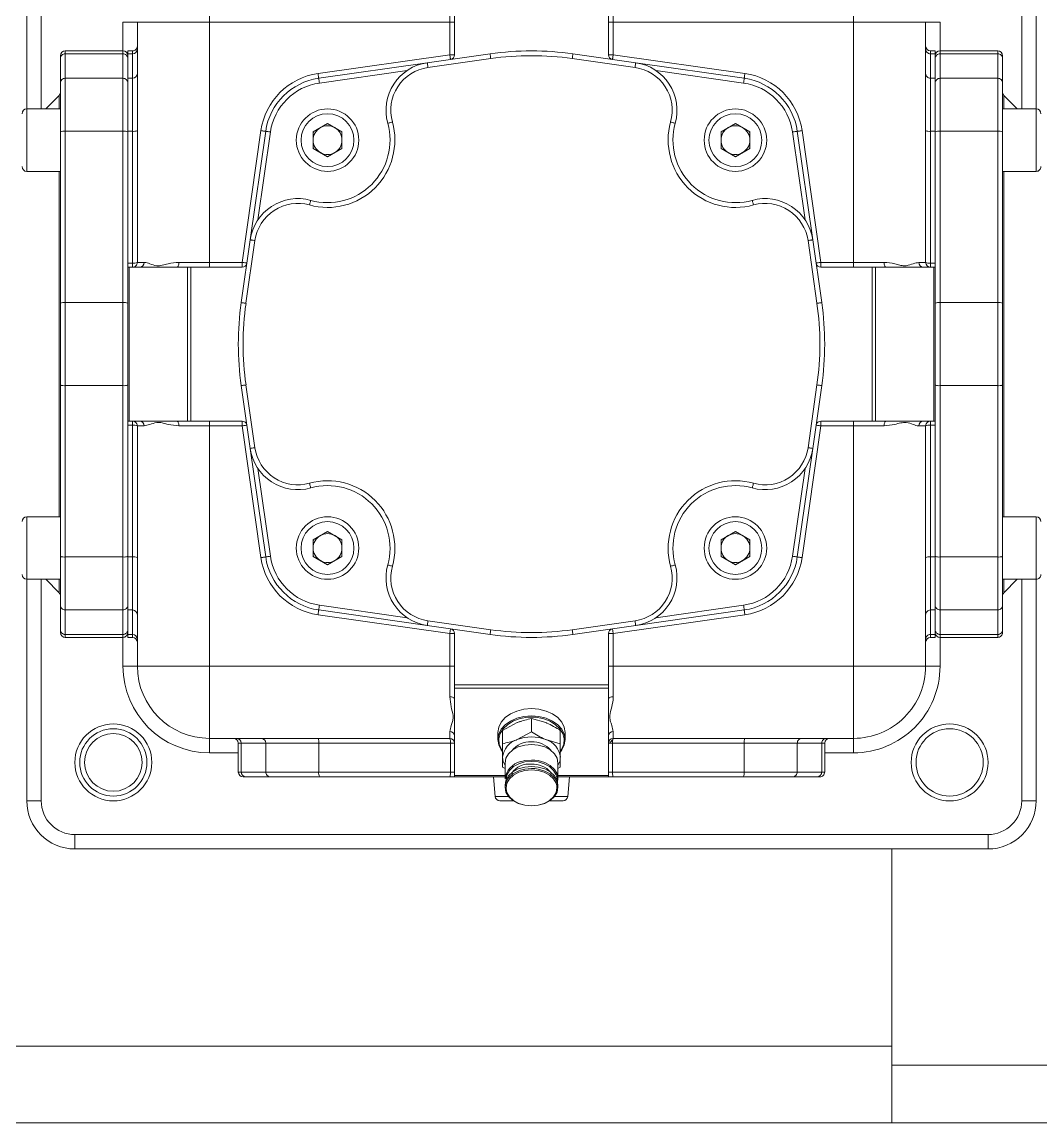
# Model space of a CAD drawing. Header units: centimetres. Extents: x 405464 to 563355, y 50011 to 66875.
# Drawn here: x 509847.87 to 509869.07, y 53519.07 to 53541.97 of the extents above; entities that cross this region are included whole.
import ezdxf

# ---------------------------------------------------------------- set-up
doc = ezdxf.new("R2010")
doc.units = ezdxf.units.CM
doc.layers.get('0').update_dxf_attribs({"lineweight": 9})
doc.layers.add('0-KRCN-MİMARİ-220526', color=8, linetype='Continuous', lineweight=9)
doc.layers.add('TF_Mobilya', color=142, linetype='Continuous', lineweight=9)

# ---------------------------------------------------------------- blocks, each defined once
blk = doc.blocks.new('kombine_altyapı')
at = {"color": 8, "linetype": 'Continuous', "lineweight": 15}
for p, q in [((5489.7, 1277.793), (5489.7, 1282.4)), ((5490, 1282.4), (5490, 1277.793)), ((5510.4, 1277.793), (5510.4, 1282.4)), ((5510.7, 1282.4), (5510.7, 1277.793)), ((5493.5, 1281.1), (5493.5, 1279.6)), ((5506.9, 1281.1), (5506.9, 1279.6)), ((5498.5, 1279.6), (5498.5, 1280.236)), ((5501.9, 1280.236), (5501.9, 1279.6)), ((5498.6, 1278.921), (5498.6, 1279.986)), ((5501.8, 1278.921), (5501.8, 1279.986)), ((5492, 1279.6), (5491.7, 1279.6)), ((5491.7, 1279), (5491.7, 1279.6)), ((5492, 1279.6), (5493.5, 1279.6)), ((5492, 1274.6), (5492, 1279.6)), ((5498.5, 1279.6), (5493.5, 1279.6)), ((5493.5, 1279.6), (5493.5, 1274.6)), ((5498.5, 1279.6), (5498.6, 1279.6)), ((5498.5, 1278.921), (5498.5, 1279.6)), ((5501.8, 1279.6), (5501.9, 1279.6)), ((5501.9, 1279.6), (5501.9, 1278.921)), ((5506.9, 1279.6), (5501.9, 1279.6)), ((5508.4, 1279.6), (5506.9, 1279.6)), ((5506.9, 1274.6), (5506.9, 1279.6)), ((5508.4, 1279.6), (5508.4, 1274.6)), ((5508.7, 1279.6), (5508.4, 1279.6)), ((5508.7, 1279.6), (5508.7, 1279)), ((5491.7, 1279), (5490.5, 1279)), ((5490.5, 1279), (5490.5, 1278.939)), ((5491.7, 1278.939), (5491.7, 1279)), ((5491.9, 1279), (5491.8, 1279)), ((5491.8, 1278.939), (5491.8, 1279)), ((5491.9, 1278.939), (5491.9, 1279)), ((5508.6, 1279), (5508.5, 1279)), ((5508.5, 1279), (5508.5, 1278.939)), ((5508.6, 1279), (5508.6, 1278.939)), ((5509.9, 1279), (5508.7, 1279)), ((5508.7, 1279), (5508.7, 1278.939)), ((5509.9, 1278.939), (5509.9, 1279)), ((5490.4, 1278.84), (5490.4, 1278.9)), ((5490.4, 1278.331), (5490.4, 1278.84)), ((5490.5, 1278.939), (5490.5, 1278.43)), ((5491.7, 1278.939), (5490.5, 1278.939)), ((5491.7, 1278.43), (5491.7, 1278.939)), ((5491.8, 1278.43), (5491.8, 1278.939)), ((5491.8, 1278.939), (5491.9, 1278.939)), ((5491.9, 1278.43), (5491.9, 1278.939)), ((5495.759, 1278.529), (5498.5, 1278.921)), ((5495.774, 1278.43), (5498.031, 1278.752)), ((5498.031, 1278.752), (5499.337, 1278.939)), ((5499.351, 1278.84), (5498.045, 1278.653)), ((5498.5, 1278.921), (5498.6, 1278.921)), ((5502.355, 1278.653), (5501.049, 1278.84)), ((5501.063, 1278.939), (5502.369, 1278.752)), ((5501.8, 1278.921), (5501.9, 1278.921)), ((5501.9, 1278.921), (5504.641, 1278.529)), ((5502.369, 1278.752), (5504.626, 1278.43)), ((5508.5, 1278.939), (5508.5, 1278.43)), ((5508.6, 1278.939), (5508.5, 1278.939)), ((5508.6, 1278.939), (5508.6, 1278.43)), ((5508.7, 1278.939), (5508.7, 1278.43)), ((5508.7, 1278.939), (5509.9, 1278.939)), ((5509.9, 1278.43), (5509.9, 1278.939)), ((5510, 1278.9), (5510, 1278.84)), ((5510, 1278.84), (5510, 1278.331)), ((5497.614, 1278.592), (5495.788, 1278.331)), ((5504.612, 1278.331), (5502.786, 1278.592)), ((5490.4, 1277.313), (5490.4, 1278.331)), ((5490.5, 1278.43), (5490.5, 1277.327)), ((5491.7, 1278.43), (5490.5, 1278.43)), ((5491.7, 1277.327), (5491.7, 1278.43)), ((5491.8, 1277.327), (5491.8, 1278.43)), ((5491.8, 1278.43), (5491.9, 1278.43)), ((5491.9, 1277.327), (5491.9, 1278.43)), ((5508.5, 1278.43), (5508.5, 1277.327)), ((5508.6, 1278.43), (5508.5, 1278.43)), ((5508.6, 1278.43), (5508.6, 1277.327)), ((5508.7, 1278.43), (5508.7, 1277.327)), ((5508.7, 1278.43), (5509.9, 1278.43)), ((5509.9, 1277.327), (5509.9, 1278.43)), ((5510, 1278.331), (5510, 1277.313)), ((5490.371, 1278.071), (5490.093, 1277.793)), ((5490.371, 1277.793), (5490.371, 1278.071)), ((5510.307, 1277.793), (5510.029, 1278.071)), ((5510.029, 1278.071), (5510.029, 1277.793)), ((5490.4, 1277.793), (5489.7, 1277.793)), ((5489.7, 1277.793), (5489.7, 1276.493)), ((5510.7, 1277.793), (5510, 1277.793)), ((5510.7, 1276.493), (5510.7, 1277.793)), ((5495.657, 1277.316), (5495.957, 1277.489)), ((5495.957, 1277.483), (5495.946, 1277.483)), ((5495.957, 1277.489), (5496.257, 1277.316)), ((5495.969, 1277.483), (5495.957, 1277.483)), ((5504.143, 1277.316), (5504.443, 1277.489)), ((5504.443, 1277.483), (5504.431, 1277.483)), ((5504.443, 1277.489), (5504.743, 1277.316)), ((5504.454, 1277.483), (5504.443, 1277.483)), ((5490.4, 1273.749), (5490.4, 1277.313)), ((5490.5, 1277.327), (5490.5, 1273.763)), ((5491.7, 1277.327), (5490.5, 1277.327)), ((5491.7, 1273.763), (5491.7, 1277.327)), ((5491.8, 1274.586), (5491.8, 1277.327)), ((5491.8, 1277.327), (5491.9, 1277.327)), ((5491.9, 1274.586), (5491.9, 1277.327)), ((5494.18, 1274.6), (5494.571, 1277.341)), ((5494.348, 1275.069), (5494.67, 1277.327)), ((5494.769, 1277.313), (5494.509, 1275.487)), ((5495.669, 1277.323), (5495.657, 1277.303)), ((5495.657, 1276.97), (5495.657, 1277.316)), ((5496.257, 1277.303), (5496.246, 1277.323)), ((5496.257, 1277.316), (5496.257, 1276.97)), ((5504.143, 1276.97), (5504.143, 1277.316)), ((5504.743, 1277.303), (5504.731, 1277.323)), ((5504.743, 1277.316), (5504.743, 1276.97)), ((5505.891, 1275.487), (5505.631, 1277.313)), ((5505.73, 1277.327), (5506.052, 1275.069)), ((5505.829, 1277.341), (5506.22, 1274.6)), ((5508.5, 1277.327), (5508.5, 1274.586)), ((5508.6, 1277.327), (5508.5, 1277.327)), ((5508.6, 1277.327), (5508.6, 1274.586)), ((5508.7, 1277.327), (5508.7, 1273.763)), ((5508.7, 1277.327), (5509.9, 1277.327)), ((5509.9, 1273.763), (5509.9, 1277.327)), ((5510, 1277.313), (5510, 1273.749)), ((5495.657, 1276.983), (5495.669, 1276.963)), ((5495.957, 1276.797), (5495.657, 1276.97)), ((5496.257, 1276.97), (5495.957, 1276.797)), ((5504.143, 1276.983), (5504.154, 1276.963)), ((5504.443, 1276.797), (5504.143, 1276.97)), ((5504.743, 1276.97), (5504.443, 1276.797)), ((5504.731, 1276.963), (5504.743, 1276.983)), ((5495.946, 1276.803), (5495.969, 1276.803)), ((5504.431, 1276.803), (5504.454, 1276.803)), ((5489.7, 1276.493), (5490.4, 1276.493)), ((5490.371, 1269.308), (5490.371, 1276.493)), ((5510, 1276.493), (5510.7, 1276.493)), ((5510.029, 1276.493), (5510.029, 1272.9)), ((5494.161, 1273.763), (5494.348, 1275.069)), ((5494.447, 1275.055), (5494.26, 1273.749)), ((5506.14, 1273.749), (5505.953, 1275.055)), ((5506.052, 1275.069), (5506.239, 1273.763)), ((5491.8, 1274.5), (5491.8, 1274.586)), ((5491.8, 1274.586), (5491.9, 1274.586)), ((5491.8, 1274.5), (5491.829, 1274.5)), ((5491.8, 1271.3), (5491.8, 1274.5)), ((5491.829, 1274.5), (5492.051, 1274.5)), ((5491.829, 1274.5), (5491.829, 1271.3)), ((5491.9, 1274.586), (5491.9, 1274.5)), ((5492, 1274.6), (5492.141, 1274.6)), ((5492.051, 1274.5), (5492.822, 1274.5)), ((5492.822, 1274.5), (5493.043, 1274.5)), ((5492.864, 1274.6), (5493.5, 1274.6)), ((5493.043, 1274.5), (5493.114, 1274.5)), ((5493.043, 1271.3), (5493.043, 1274.5)), ((5493.114, 1274.5), (5494.18, 1274.5)), ((5493.114, 1274.5), (5493.114, 1271.3)), ((5493.5, 1274.6), (5493.5, 1274.5)), ((5493.5, 1274.6), (5494.18, 1274.6)), ((5494.18, 1274.6), (5494.18, 1274.5)), ((5506.22, 1274.6), (5506.9, 1274.6)), ((5506.22, 1274.5), (5506.22, 1274.6)), ((5506.22, 1274.5), (5507.286, 1274.5)), ((5506.9, 1274.5), (5506.9, 1274.6)), ((5506.9, 1274.6), (5507.536, 1274.6)), ((5507.286, 1271.3), (5507.286, 1274.5)), ((5507.286, 1274.5), (5507.356, 1274.5)), ((5507.356, 1274.5), (5507.578, 1274.5)), ((5507.356, 1274.5), (5507.356, 1271.3)), ((5507.578, 1274.5), (5508.349, 1274.5)), ((5508.259, 1274.6), (5508.4, 1274.6)), ((5508.349, 1274.5), (5508.571, 1274.5)), ((5508.5, 1274.5), (5508.5, 1274.586)), ((5508.5, 1274.586), (5508.6, 1274.586)), ((5508.571, 1271.3), (5508.571, 1274.5)), ((5508.571, 1274.5), (5508.6, 1274.5)), ((5508.6, 1274.586), (5508.6, 1274.5)), ((5508.6, 1274.5), (5508.6, 1271.3)), ((5490.4, 1272.052), (5490.4, 1273.749)), ((5490.5, 1273.763), (5490.5, 1272.038)), ((5491.7, 1273.763), (5490.5, 1273.763)), ((5491.7, 1272.038), (5491.7, 1273.763)), ((5508.7, 1273.763), (5508.7, 1272.038)), ((5508.7, 1273.763), (5509.9, 1273.763)), ((5509.9, 1272.038), (5509.9, 1273.763)), ((5510, 1273.749), (5510, 1272.052)), ((5510.029, 1272.9), (5510.029, 1269.308)), ((5490.4, 1268.488), (5490.4, 1272.052)), ((5491.7, 1272.038), (5490.5, 1272.038)), ((5490.5, 1272.038), (5490.5, 1268.474)), ((5491.7, 1268.474), (5491.7, 1272.038)), ((5494.348, 1270.731), (5494.161, 1272.038)), ((5494.26, 1272.052), (5494.447, 1270.746)), ((5505.953, 1270.746), (5506.14, 1272.052)), ((5506.239, 1272.038), (5506.052, 1270.731)), ((5508.7, 1272.038), (5509.9, 1272.038)), ((5508.7, 1272.038), (5508.7, 1268.474)), ((5509.9, 1268.474), (5509.9, 1272.038)), ((5510, 1272.052), (5510, 1268.488)), ((5491.829, 1271.3), (5491.8, 1271.3)), ((5491.8, 1271.215), (5491.8, 1271.3)), ((5491.8, 1268.474), (5491.8, 1271.215)), ((5491.9, 1271.215), (5491.8, 1271.215)), ((5491.829, 1271.3), (5492.051, 1271.3)), ((5491.9, 1271.3), (5491.9, 1271.215)), ((5491.9, 1268.474), (5491.9, 1271.215)), ((5492, 1266.2), (5492, 1271.2)), ((5492.141, 1271.2), (5492, 1271.2)), ((5492.051, 1271.3), (5492.822, 1271.3)), ((5492.822, 1271.3), (5493.043, 1271.3)), ((5493.5, 1271.2), (5492.864, 1271.2)), ((5493.114, 1271.3), (5493.043, 1271.3)), ((5493.114, 1271.3), (5494.18, 1271.3)), ((5493.5, 1271.3), (5493.5, 1271.2)), ((5494.18, 1271.2), (5493.5, 1271.2)), ((5493.5, 1271.2), (5493.5, 1266.2)), ((5494.18, 1271.3), (5494.18, 1271.2)), ((5494.571, 1268.46), (5494.18, 1271.2)), ((5506.22, 1271.2), (5505.829, 1268.46)), ((5506.22, 1271.3), (5507.286, 1271.3)), ((5506.22, 1271.2), (5506.22, 1271.3)), ((5506.9, 1271.2), (5506.22, 1271.2)), ((5506.9, 1271.2), (5506.9, 1271.3)), ((5507.536, 1271.2), (5506.9, 1271.2)), ((5506.9, 1266.2), (5506.9, 1271.2)), ((5507.356, 1271.3), (5507.286, 1271.3)), ((5507.356, 1271.3), (5507.578, 1271.3)), ((5507.578, 1271.3), (5508.349, 1271.3)), ((5508.4, 1271.2), (5508.259, 1271.2)), ((5508.349, 1271.3), (5508.571, 1271.3)), ((5508.4, 1271.2), (5508.4, 1266.2)), ((5508.5, 1271.215), (5508.5, 1271.3)), ((5508.6, 1271.215), (5508.5, 1271.215)), ((5508.5, 1271.215), (5508.5, 1268.474)), ((5508.6, 1271.3), (5508.571, 1271.3)), ((5508.6, 1271.3), (5508.6, 1271.215)), ((5508.6, 1271.215), (5508.6, 1268.474)), ((5494.67, 1268.474), (5494.348, 1270.731)), ((5506.052, 1270.731), (5505.73, 1268.474)), ((5494.509, 1270.314), (5494.769, 1268.488)), ((5505.631, 1268.488), (5505.891, 1270.314)), ((5490.4, 1269.308), (5489.7, 1269.308)), ((5489.7, 1269.308), (5489.7, 1268.008)), ((5510.7, 1269.308), (5510, 1269.308)), ((5510.7, 1268.008), (5510.7, 1269.308)), ((5495.657, 1268.831), (5495.957, 1269.004)), ((5495.957, 1268.998), (5495.946, 1268.998)), ((5495.957, 1269.004), (5496.257, 1268.831)), ((5495.969, 1268.998), (5495.957, 1268.998)), ((5504.143, 1268.831), (5504.443, 1269.004)), ((5504.443, 1268.998), (5504.431, 1268.998)), ((5504.443, 1269.004), (5504.743, 1268.831)), ((5504.454, 1268.998), (5504.443, 1268.998)), ((5495.669, 1268.838), (5495.657, 1268.818)), ((5495.657, 1268.485), (5495.657, 1268.831)), ((5496.257, 1268.818), (5496.246, 1268.838)), ((5496.257, 1268.831), (5496.257, 1268.485)), ((5504.143, 1268.485), (5504.143, 1268.831)), ((5504.743, 1268.818), (5504.731, 1268.838)), ((5504.743, 1268.831), (5504.743, 1268.485)), ((5490.4, 1267.47), (5490.4, 1268.488)), ((5491.7, 1268.474), (5490.5, 1268.474)), ((5490.5, 1268.474), (5490.5, 1267.371)), ((5491.7, 1267.371), (5491.7, 1268.474)), ((5491.8, 1267.371), (5491.8, 1268.474)), ((5491.8, 1268.474), (5491.9, 1268.474)), ((5491.9, 1267.371), (5491.9, 1268.474)), ((5495.657, 1268.498), (5495.669, 1268.478)), ((5495.957, 1268.311), (5495.657, 1268.485)), ((5496.257, 1268.485), (5495.957, 1268.311)), ((5496.246, 1268.478), (5496.257, 1268.498)), ((5504.443, 1268.311), (5504.143, 1268.485)), ((5504.743, 1268.485), (5504.443, 1268.311)), ((5504.731, 1268.478), (5504.743, 1268.498)), ((5508.6, 1268.474), (5508.5, 1268.474)), ((5508.5, 1268.474), (5508.5, 1267.371)), ((5508.6, 1268.474), (5508.6, 1267.371)), ((5508.7, 1268.474), (5509.9, 1268.474)), ((5508.7, 1268.474), (5508.7, 1267.371)), ((5509.9, 1267.371), (5509.9, 1268.474)), ((5510, 1268.488), (5510, 1267.47)), ((5495.946, 1268.318), (5495.969, 1268.318)), ((5504.431, 1268.318), (5504.454, 1268.318)), ((5489.7, 1268.008), (5490.4, 1268.008)), ((5489.7, 1263.4), (5489.7, 1268.008)), ((5490, 1268.008), (5490, 1263.4)), ((5490.093, 1268.008), (5490.371, 1267.73)), ((5490.371, 1267.73), (5490.371, 1268.008)), ((5510, 1268.008), (5510.7, 1268.008)), ((5510.029, 1267.73), (5510.307, 1268.008)), ((5510.029, 1268.008), (5510.029, 1267.73)), ((5510.4, 1263.4), (5510.4, 1268.008)), ((5510.7, 1268.008), (5510.7, 1263.4)), ((5490.4, 1266.961), (5490.4, 1267.47)), ((5491.7, 1267.371), (5490.5, 1267.371)), ((5490.5, 1267.371), (5490.5, 1266.862)), ((5491.7, 1266.862), (5491.7, 1267.371)), ((5491.8, 1266.862), (5491.8, 1267.371)), ((5491.8, 1267.371), (5491.9, 1267.371)), ((5491.9, 1266.862), (5491.9, 1267.371)), ((5498.031, 1267.048), (5495.774, 1267.371)), ((5495.788, 1267.47), (5497.614, 1267.209)), ((5504.626, 1267.371), (5502.369, 1267.048)), ((5502.786, 1267.209), (5504.612, 1267.47)), ((5508.6, 1267.371), (5508.5, 1267.371)), ((5508.5, 1267.371), (5508.5, 1266.862)), ((5508.6, 1267.371), (5508.6, 1266.862)), ((5508.7, 1267.371), (5509.9, 1267.371)), ((5508.7, 1267.371), (5508.7, 1266.862)), ((5509.9, 1266.862), (5509.9, 1267.371)), ((5510, 1267.47), (5510, 1266.961)), ((5498.5, 1266.88), (5495.759, 1267.272)), ((5498.045, 1267.147), (5499.351, 1266.961)), ((5501.049, 1266.961), (5502.355, 1267.147)), ((5504.641, 1267.272), (5501.9, 1266.88)), ((5490.4, 1266.9), (5490.4, 1266.961)), ((5491.7, 1266.862), (5490.5, 1266.862)), ((5490.5, 1266.862), (5490.5, 1266.8)), ((5491.7, 1266.8), (5491.7, 1266.862)), ((5491.8, 1266.8), (5491.8, 1266.862)), ((5491.8, 1266.862), (5491.9, 1266.862)), ((5491.9, 1266.8), (5491.9, 1266.862)), ((5499.337, 1266.862), (5498.031, 1267.048)), ((5498.5, 1266.2), (5498.5, 1266.88)), ((5498.6, 1266.88), (5498.5, 1266.88)), ((5498.6, 1266.88), (5498.6, 1265.815)), ((5502.369, 1267.048), (5501.063, 1266.862)), ((5501.8, 1266.88), (5501.8, 1265.815)), ((5501.9, 1266.88), (5501.8, 1266.88)), ((5501.9, 1266.88), (5501.9, 1266.2)), ((5508.6, 1266.862), (5508.5, 1266.862)), ((5508.5, 1266.862), (5508.5, 1266.8)), ((5508.6, 1266.862), (5508.6, 1266.8)), ((5508.7, 1266.862), (5509.9, 1266.862)), ((5508.7, 1266.862), (5508.7, 1266.8)), ((5509.9, 1266.8), (5509.9, 1266.862)), ((5510, 1266.961), (5510, 1266.9)), ((5490.5, 1266.8), (5491.7, 1266.8)), ((5491.7, 1266.2), (5491.7, 1266.8)), ((5491.8, 1266.8), (5491.9, 1266.8)), ((5508.5, 1266.8), (5508.6, 1266.8)), ((5508.7, 1266.8), (5509.9, 1266.8)), ((5508.7, 1266.8), (5508.7, 1266.2)), ((5492, 1266.2), (5491.7, 1266.2)), ((5493.5, 1266.2), (5492, 1266.2)), ((5493.5, 1266.2), (5493.5, 1264.7)), ((5493.5, 1266.2), (5498.5, 1266.2)), ((5498.6, 1266.2), (5498.5, 1266.2)), ((5498.5, 1265.565), (5498.5, 1266.2)), ((5501.9, 1266.2), (5501.8, 1266.2)), ((5501.9, 1266.2), (5501.9, 1265.565)), ((5501.9, 1266.2), (5506.9, 1266.2)), ((5506.9, 1266.2), (5506.9, 1264.7)), ((5506.9, 1266.2), (5508.4, 1266.2)), ((5508.7, 1266.2), (5508.4, 1266.2)), ((5498.6, 1265.815), (5501.8, 1265.815)), ((5498.6, 1265.744), (5498.6, 1265.815)), ((5501.8, 1265.744), (5498.6, 1265.744)), ((5498.6, 1265.744), (5498.6, 1265.522)), ((5501.8, 1265.815), (5501.8, 1265.744)), ((5501.8, 1265.744), (5501.8, 1265.522)), ((5498.6, 1265.522), (5498.6, 1264.751)), ((5501.8, 1265.522), (5501.8, 1264.751)), ((5499.6, 1264.867), (5499.9, 1265.027)), ((5500.2, 1264.834), (5500.2, 1265.112)), ((5500.2, 1265.112), (5500.5, 1265.027)), ((5498.5, 1264.7), (5498.5, 1264.842)), ((5499.5, 1264.823), (5499.5, 1264.674)), ((5499.6, 1264.589), (5499.6, 1264.867)), ((5500.2, 1264.834), (5499.9, 1264.674)), ((5500.8, 1264.589), (5500.8, 1264.867)), ((5500.9, 1264.674), (5500.9, 1264.823)), ((5501.9, 1264.842), (5501.9, 1264.7)), ((5498.5, 1264.7), (5493.5, 1264.7)), ((5493.5, 1264.7), (5493.5, 1264.4)), ((5494.1, 1264.6), (5494.1, 1264)), ((5494.161, 1264.6), (5494.1, 1264.6)), ((5494.67, 1264.6), (5494.161, 1264.6)), ((5494.161, 1264), (5494.161, 1264.6)), ((5495.774, 1264.6), (5494.67, 1264.6)), ((5494.67, 1264), (5494.67, 1264.6)), ((5498.514, 1264.6), (5495.774, 1264.6)), ((5495.774, 1264), (5495.774, 1264.6)), ((5498.514, 1264), (5498.514, 1264.6)), ((5498.6, 1264.6), (5498.514, 1264.6)), ((5498.6, 1264.751), (5498.6, 1263.93)), ((5500.8, 1264.589), (5500.5, 1264.674)), ((5501.8, 1264.751), (5501.8, 1263.93)), ((5501.886, 1264.6), (5501.8, 1264.6)), ((5504.626, 1264.6), (5501.886, 1264.6)), ((5501.886, 1264.6), (5501.886, 1264)), ((5506.9, 1264.7), (5501.9, 1264.7)), ((5504.626, 1264), (5504.626, 1264.6)), ((5505.73, 1264.6), (5504.626, 1264.6)), ((5505.73, 1264), (5505.73, 1264.6)), ((5506.239, 1264.6), (5505.73, 1264.6)), ((5506.239, 1264), (5506.239, 1264.6)), ((5506.3, 1264.6), (5506.239, 1264.6)), ((5506.3, 1264), (5506.3, 1264.6)), ((5506.9, 1264.7), (5506.9, 1264.4)), ((5494.1, 1264.4), (5493.5, 1264.4)), ((5506.9, 1264.4), (5506.3, 1264.4)), ((5499.6, 1264.099), (5499.65, 1264.073)), ((5499.65, 1264.186), (5499.65, 1263.861)), ((5500.2, 1264.25), (5500.271, 1264.247)), ((5500.75, 1263.861), (5500.75, 1264.186)), ((5500.75, 1264.072), (5500.8, 1264.099)), ((5494.1, 1264), (5494.161, 1264)), ((5494.161, 1264), (5494.67, 1264)), ((5494.26, 1263.9), (5494.2, 1263.9)), ((5494.769, 1263.9), (5494.26, 1263.9)), ((5494.67, 1264), (5495.774, 1264)), ((5495.788, 1263.9), (5494.769, 1263.9)), ((5495.774, 1264), (5498.514, 1264)), ((5498.5, 1263.9), (5495.788, 1263.9)), ((5498.6, 1264), (5498.514, 1264)), ((5498.6, 1263.9), (5498.6, 1263.93)), ((5498.6, 1263.93), (5499.65, 1263.93)), ((5499.65, 1263.9), (5498.6, 1263.9)), ((5499.409, 1263.9), (5499.445, 1263.492)), ((5500.2, 1264.073), (5500.271, 1264.07)), ((5500.75, 1263.93), (5501.8, 1263.93)), ((5501.8, 1263.9), (5500.75, 1263.9)), ((5500.955, 1263.492), (5500.991, 1263.9)), ((5501.886, 1264), (5501.8, 1264)), ((5501.8, 1263.93), (5501.8, 1263.9)), ((5501.886, 1264), (5504.626, 1264)), ((5504.612, 1263.9), (5501.9, 1263.9)), ((5505.631, 1263.9), (5504.612, 1263.9)), ((5504.626, 1264), (5505.73, 1264)), ((5506.14, 1263.9), (5505.631, 1263.9)), ((5505.73, 1264), (5506.239, 1264)), ((5506.2, 1263.9), (5506.14, 1263.9)), ((5506.239, 1264), (5506.3, 1264)), ((5499.65, 1263.727), (5499.65, 1263.684)), ((5500.75, 1263.684), (5500.75, 1263.727)), ((5490, 1263.4), (5489.7, 1263.4)), ((5499.445, 1263.492), (5499.734, 1263.492)), ((5499.832, 1263.4), (5499.544, 1263.4)), ((5500.856, 1263.4), (5500.568, 1263.4)), ((5500.666, 1263.492), (5500.955, 1263.492)), ((5510.7, 1263.4), (5510.4, 1263.4)), ((5490.7, 1262.7), (5509.7, 1262.7)), ((5490.7, 1262.7), (5490.7, 1262.4)), ((5509.7, 1262.7), (5509.7, 1262.4)), ((5509.7, 1262.4), (5490.7, 1262.4)), ((5507.7, 1262.4), (5507.7, 1257.9)), ((5295, 1258.3), (5507.7, 1258.3)), ((5507.7, 1257.9), (5537.7, 1257.9)), ((5507.7, 1257.9), (5507.7, 1256.7)), ((5295, 1256.7), (5507.7, 1256.7)), ((5507.7, 1256.7), (5537.7, 1256.7))]:
    blk.add_line(p, q, dxfattribs=at)
at = {"color": 8, "linetype": 'Continuous', "lineweight": 15, "flags": 128}
for points in [[(5498.045, 1278.653), (5498.042, 1278.673), (5498.04, 1278.691), (5498.037, 1278.708), (5498.035, 1278.723), (5498.033, 1278.736), (5498.032, 1278.745), (5498.031, 1278.751), (5498.031, 1278.752)], [(5498.514, 1278.822), (5498.514, 1278.823), (5498.513, 1278.829), (5498.512, 1278.838), (5498.51, 1278.851), (5498.508, 1278.866), (5498.505, 1278.883), (5498.503, 1278.901), (5498.5, 1278.921)], [(5499.351, 1278.84), (5499.349, 1278.859), (5499.346, 1278.878), (5499.344, 1278.895), (5499.341, 1278.91), (5499.34, 1278.922), (5499.338, 1278.932), (5499.338, 1278.937), (5499.337, 1278.939)], [(5501.049, 1278.84), (5501.051, 1278.859), (5501.054, 1278.878), (5501.056, 1278.895), (5501.059, 1278.91), (5501.06, 1278.922), (5501.062, 1278.932), (5501.062, 1278.937), (5501.063, 1278.939)], [(5501.9, 1278.921), (5501.897, 1278.901), (5501.895, 1278.883), (5501.892, 1278.866), (5501.89, 1278.851), (5501.888, 1278.838), (5501.887, 1278.829), (5501.886, 1278.823), (5501.886, 1278.822)], [(5502.355, 1278.653), (5502.358, 1278.673), (5502.36, 1278.691), (5502.363, 1278.708), (5502.365, 1278.723), (5502.367, 1278.736), (5502.368, 1278.745), (5502.369, 1278.751), (5502.369, 1278.752)], [(5495.759, 1278.529), (5495.762, 1278.51), (5495.765, 1278.491), (5495.767, 1278.474), (5495.769, 1278.459), (5495.771, 1278.447), (5495.772, 1278.438), (5495.773, 1278.432), (5495.774, 1278.43)], [(5504.641, 1278.529), (5504.638, 1278.51), (5504.635, 1278.491), (5504.633, 1278.474), (5504.631, 1278.459), (5504.629, 1278.447), (5504.628, 1278.438), (5504.627, 1278.432), (5504.626, 1278.43)], [(5495.774, 1278.43), (5495.774, 1278.428), (5495.775, 1278.422), (5495.776, 1278.413), (5495.778, 1278.401), (5495.78, 1278.386), (5495.782, 1278.369), (5495.785, 1278.35), (5495.788, 1278.331)], [(5504.626, 1278.43), (5504.626, 1278.428), (5504.625, 1278.422), (5504.624, 1278.413), (5504.622, 1278.401), (5504.62, 1278.386), (5504.618, 1278.369), (5504.615, 1278.35), (5504.612, 1278.331)], [(5497.306, 1277.52), (5497.287, 1277.515), (5497.269, 1277.51), (5497.252, 1277.505), (5497.238, 1277.501), (5497.226, 1277.498), (5497.217, 1277.495), (5497.211, 1277.494), (5497.209, 1277.493)], [(5503.094, 1277.52), (5503.113, 1277.515), (5503.131, 1277.51), (5503.148, 1277.505), (5503.162, 1277.501), (5503.174, 1277.498), (5503.183, 1277.495), (5503.189, 1277.494), (5503.191, 1277.493)], [(5494.571, 1277.341), (5494.591, 1277.338), (5494.609, 1277.336), (5494.626, 1277.333), (5494.641, 1277.331), (5494.654, 1277.329), (5494.663, 1277.328), (5494.669, 1277.327), (5494.67, 1277.327)], [(5494.67, 1277.327), (5494.672, 1277.327), (5494.678, 1277.326), (5494.687, 1277.325), (5494.699, 1277.323), (5494.714, 1277.321), (5494.732, 1277.318), (5494.75, 1277.316), (5494.769, 1277.313)], [(5505.73, 1277.327), (5505.728, 1277.327), (5505.722, 1277.326), (5505.713, 1277.325), (5505.701, 1277.323), (5505.686, 1277.321), (5505.668, 1277.318), (5505.65, 1277.316), (5505.631, 1277.313)], [(5505.829, 1277.341), (5505.809, 1277.338), (5505.791, 1277.336), (5505.774, 1277.333), (5505.759, 1277.331), (5505.746, 1277.329), (5505.737, 1277.328), (5505.731, 1277.327), (5505.73, 1277.327)], [(5495.58, 1275.795), (5495.586, 1275.814), (5495.591, 1275.832), (5495.595, 1275.848), (5495.599, 1275.863), (5495.603, 1275.875), (5495.605, 1275.884), (5495.607, 1275.889), (5495.607, 1275.891)], [(5504.82, 1275.795), (5504.814, 1275.814), (5504.809, 1275.832), (5504.805, 1275.848), (5504.801, 1275.863), (5504.797, 1275.875), (5504.795, 1275.884), (5504.793, 1275.889), (5504.793, 1275.891)], [(5494.348, 1275.069), (5494.35, 1275.069), (5494.355, 1275.068), (5494.365, 1275.067), (5494.377, 1275.065), (5494.392, 1275.063), (5494.409, 1275.061), (5494.428, 1275.058), (5494.447, 1275.055)], [(5505.953, 1275.055), (5505.972, 1275.058), (5505.991, 1275.061), (5506.008, 1275.063), (5506.023, 1275.065), (5506.035, 1275.067), (5506.045, 1275.068), (5506.05, 1275.069), (5506.052, 1275.069)], [(5492.864, 1274.6), (5492.864, 1274.581), (5492.861, 1274.562), (5492.857, 1274.545), (5492.852, 1274.53), (5492.846, 1274.517), (5492.838, 1274.508), (5492.83, 1274.502), (5492.822, 1274.5)], [(5494.18, 1274.6), (5494.199, 1274.598), (5494.218, 1274.595), (5494.235, 1274.593), (5494.25, 1274.59), (5494.262, 1274.589), (5494.271, 1274.587), (5494.277, 1274.587), (5494.279, 1274.586)], [(5506.121, 1274.586), (5506.123, 1274.587), (5506.129, 1274.587), (5506.138, 1274.589), (5506.15, 1274.59), (5506.165, 1274.593), (5506.182, 1274.595), (5506.201, 1274.598), (5506.22, 1274.6)], [(5507.578, 1274.5), (5507.57, 1274.502), (5507.562, 1274.508), (5507.554, 1274.517), (5507.548, 1274.53), (5507.543, 1274.545), (5507.539, 1274.562), (5507.536, 1274.581), (5507.536, 1274.6)], [(5494.161, 1273.763), (5494.163, 1273.763), (5494.169, 1273.762), (5494.178, 1273.761), (5494.19, 1273.759), (5494.205, 1273.757), (5494.222, 1273.754), (5494.241, 1273.752), (5494.26, 1273.749)], [(5506.14, 1273.749), (5506.159, 1273.752), (5506.178, 1273.754), (5506.195, 1273.757), (5506.21, 1273.759), (5506.222, 1273.761), (5506.231, 1273.762), (5506.237, 1273.763), (5506.239, 1273.763)], [(5494.161, 1272.038), (5494.163, 1272.038), (5494.169, 1272.039), (5494.178, 1272.04), (5494.19, 1272.042), (5494.205, 1272.044), (5494.222, 1272.046), (5494.241, 1272.049), (5494.26, 1272.052)], [(5506.14, 1272.052), (5506.159, 1272.049), (5506.178, 1272.046), (5506.195, 1272.044), (5506.21, 1272.042), (5506.222, 1272.04), (5506.231, 1272.039), (5506.237, 1272.038), (5506.239, 1272.038)], [(5492.822, 1271.3), (5492.83, 1271.299), (5492.838, 1271.293), (5492.846, 1271.284), (5492.852, 1271.271), (5492.857, 1271.256), (5492.861, 1271.239), (5492.864, 1271.22), (5492.864, 1271.2)], [(5494.279, 1271.215), (5494.277, 1271.214), (5494.271, 1271.213), (5494.262, 1271.212), (5494.25, 1271.21), (5494.235, 1271.208), (5494.218, 1271.206), (5494.199, 1271.203), (5494.18, 1271.2)], [(5506.22, 1271.2), (5506.201, 1271.203), (5506.182, 1271.206), (5506.165, 1271.208), (5506.15, 1271.21), (5506.138, 1271.212), (5506.129, 1271.213), (5506.123, 1271.214), (5506.121, 1271.215)], [(5507.536, 1271.2), (5507.536, 1271.22), (5507.539, 1271.239), (5507.543, 1271.256), (5507.548, 1271.271), (5507.554, 1271.284), (5507.562, 1271.293), (5507.57, 1271.299), (5507.578, 1271.3)], [(5494.348, 1270.731), (5494.35, 1270.732), (5494.355, 1270.732), (5494.365, 1270.734), (5494.377, 1270.736), (5494.392, 1270.738), (5494.409, 1270.74), (5494.428, 1270.743), (5494.447, 1270.746)], [(5505.953, 1270.746), (5505.972, 1270.743), (5505.991, 1270.74), (5506.008, 1270.738), (5506.023, 1270.736), (5506.035, 1270.734), (5506.045, 1270.732), (5506.05, 1270.732), (5506.052, 1270.731)], [(5495.607, 1269.91), (5495.607, 1269.912), (5495.605, 1269.917), (5495.603, 1269.926), (5495.599, 1269.938), (5495.595, 1269.953), (5495.591, 1269.969), (5495.586, 1269.987), (5495.58, 1270.006)], [(5504.793, 1269.91), (5504.793, 1269.912), (5504.795, 1269.917), (5504.797, 1269.926), (5504.801, 1269.938), (5504.805, 1269.953), (5504.809, 1269.969), (5504.814, 1269.987), (5504.82, 1270.006)], [(5494.67, 1268.474), (5494.669, 1268.474), (5494.663, 1268.473), (5494.654, 1268.472), (5494.641, 1268.47), (5494.626, 1268.468), (5494.609, 1268.465), (5494.591, 1268.463), (5494.571, 1268.46)], [(5494.67, 1268.474), (5494.672, 1268.474), (5494.678, 1268.475), (5494.687, 1268.476), (5494.699, 1268.478), (5494.714, 1268.48), (5494.732, 1268.483), (5494.75, 1268.485), (5494.769, 1268.488)], [(5505.73, 1268.474), (5505.728, 1268.474), (5505.722, 1268.475), (5505.713, 1268.476), (5505.701, 1268.478), (5505.686, 1268.48), (5505.668, 1268.483), (5505.65, 1268.485), (5505.631, 1268.488)], [(5505.73, 1268.474), (5505.731, 1268.474), (5505.737, 1268.473), (5505.746, 1268.472), (5505.759, 1268.47), (5505.774, 1268.468), (5505.791, 1268.465), (5505.809, 1268.463), (5505.829, 1268.46)], [(5497.209, 1268.308), (5497.211, 1268.307), (5497.217, 1268.306), (5497.226, 1268.303), (5497.238, 1268.3), (5497.252, 1268.296), (5497.269, 1268.291), (5497.287, 1268.286), (5497.306, 1268.281)], [(5503.191, 1268.308), (5503.189, 1268.307), (5503.183, 1268.306), (5503.174, 1268.303), (5503.162, 1268.3), (5503.148, 1268.296), (5503.131, 1268.291), (5503.113, 1268.286), (5503.094, 1268.281)], [(5495.774, 1267.371), (5495.773, 1267.369), (5495.772, 1267.363), (5495.771, 1267.354), (5495.769, 1267.342), (5495.767, 1267.327), (5495.765, 1267.31), (5495.762, 1267.291), (5495.759, 1267.272)], [(5495.774, 1267.371), (5495.774, 1267.373), (5495.775, 1267.378), (5495.776, 1267.388), (5495.778, 1267.4), (5495.78, 1267.415), (5495.782, 1267.432), (5495.785, 1267.451), (5495.788, 1267.47)], [(5504.626, 1267.371), (5504.626, 1267.373), (5504.625, 1267.378), (5504.624, 1267.388), (5504.622, 1267.4), (5504.62, 1267.415), (5504.618, 1267.432), (5504.615, 1267.451), (5504.612, 1267.47)], [(5504.626, 1267.371), (5504.627, 1267.369), (5504.628, 1267.363), (5504.629, 1267.354), (5504.631, 1267.342), (5504.633, 1267.327), (5504.635, 1267.31), (5504.638, 1267.291), (5504.641, 1267.272)], [(5498.031, 1267.048), (5498.031, 1267.05), (5498.032, 1267.056), (5498.033, 1267.065), (5498.035, 1267.077), (5498.037, 1267.092), (5498.04, 1267.109), (5498.042, 1267.128), (5498.045, 1267.147)], [(5502.369, 1267.048), (5502.369, 1267.05), (5502.368, 1267.056), (5502.367, 1267.065), (5502.365, 1267.077), (5502.363, 1267.092), (5502.36, 1267.109), (5502.358, 1267.128), (5502.355, 1267.147)], [(5498.5, 1266.88), (5498.503, 1266.9), (5498.505, 1266.918), (5498.508, 1266.935), (5498.51, 1266.95), (5498.512, 1266.963), (5498.513, 1266.972), (5498.514, 1266.977), (5498.514, 1266.979)], [(5499.337, 1266.862), (5499.338, 1266.864), (5499.338, 1266.869), (5499.34, 1266.878), (5499.341, 1266.891), (5499.344, 1266.906), (5499.346, 1266.923), (5499.349, 1266.941), (5499.351, 1266.961)], [(5501.063, 1266.862), (5501.062, 1266.864), (5501.062, 1266.869), (5501.06, 1266.878), (5501.059, 1266.891), (5501.056, 1266.906), (5501.054, 1266.923), (5501.051, 1266.941), (5501.049, 1266.961)], [(5501.886, 1266.979), (5501.886, 1266.977), (5501.887, 1266.972), (5501.888, 1266.963), (5501.89, 1266.95), (5501.892, 1266.935), (5501.895, 1266.918), (5501.897, 1266.9), (5501.9, 1266.88)], [(5498.6, 1265.522), (5498.598, 1265.531), (5498.592, 1265.539), (5498.583, 1265.546), (5498.571, 1265.552), (5498.556, 1265.558), (5498.538, 1265.562), (5498.52, 1265.564), (5498.5, 1265.565)], [(5501.9, 1265.565), (5501.881, 1265.564), (5501.862, 1265.562), (5501.844, 1265.558), (5501.829, 1265.552), (5501.817, 1265.546), (5501.808, 1265.539), (5501.802, 1265.531), (5501.8, 1265.522)], [(5500.9, 1264.823), (5500.882, 1264.933), (5500.831, 1265.037), (5500.747, 1265.131), (5500.636, 1265.21), (5500.504, 1265.269), (5500.356, 1265.305), (5500.2, 1265.318), (5500.044, 1265.305), (5499.896, 1265.269), (5499.764, 1265.21), (5499.653, 1265.131), (5499.569, 1265.037), (5499.518, 1264.933), (5499.5, 1264.823)], [(5499.589, 1264.433), (5499.569, 1264.459), (5499.518, 1264.564), (5499.5, 1264.674), (5499.518, 1264.784), (5499.569, 1264.889), (5499.653, 1264.983), (5499.764, 1265.061), (5499.896, 1265.12), (5500.044, 1265.157), (5500.2, 1265.169), (5500.356, 1265.157), (5500.504, 1265.12), (5500.636, 1265.061), (5500.747, 1264.983), (5500.831, 1264.889), (5500.882, 1264.784), (5500.9, 1264.674), (5500.882, 1264.564), (5500.831, 1264.459), (5500.804, 1264.423)], [(5500.808, 1264.445), (5500.824, 1264.47), (5500.87, 1264.577), (5500.879, 1264.688), (5500.851, 1264.798), (5500.789, 1264.9), (5500.695, 1264.99), (5500.574, 1265.062), (5500.433, 1265.112), (5500.279, 1265.138), (5500.121, 1265.138), (5499.967, 1265.112), (5499.826, 1265.062), (5499.705, 1264.99), (5499.611, 1264.9), (5499.549, 1264.798), (5499.521, 1264.688), (5499.53, 1264.577), (5499.576, 1264.47), (5499.599, 1264.435)], [(5500, 1265.06), (5499.97, 1265.052), (5499.9, 1265.027)], [(5500.2, 1264.575), (5500.058, 1264.562), (5499.925, 1264.523), (5499.811, 1264.461), (5499.724, 1264.381), (5499.669, 1264.287), (5499.65, 1264.186)], [(5500.75, 1264.186), (5500.731, 1264.287), (5500.676, 1264.381), (5500.589, 1264.461), (5500.475, 1264.523), (5500.342, 1264.562), (5500.2, 1264.575)], [(5500.2, 1264.116), (5500.058, 1264.102), (5499.925, 1264.063), (5499.811, 1264.002), (5499.724, 1263.921), (5499.669, 1263.827), (5499.65, 1263.727)], [(5500.2, 1264.222), (5500.063, 1264.209), (5499.935, 1264.171), (5499.825, 1264.112), (5499.741, 1264.034), (5499.688, 1263.944), (5499.67, 1263.847), (5499.67, 1263.837)], [(5499.972, 1264.215), (5500.058, 1264.237), (5500.2, 1264.25)], [(5500.727, 1263.887), (5500.712, 1263.944), (5500.659, 1264.034), (5500.575, 1264.112), (5500.465, 1264.171), (5500.337, 1264.209), (5500.2, 1264.222)], [(5500.75, 1263.727), (5500.731, 1263.827), (5500.676, 1263.921), (5500.589, 1264.002), (5500.475, 1264.063), (5500.342, 1264.102), (5500.2, 1264.116)], [(5500.271, 1264.247), (5500.342, 1264.237), (5500.475, 1264.198), (5500.589, 1264.136), (5500.676, 1264.055), (5500.731, 1263.962), (5500.75, 1263.861), (5500.742, 1263.794)], [(5500.271, 1264.07), (5500.342, 1264.06), (5500.475, 1264.021), (5500.589, 1263.959), (5500.676, 1263.879), (5500.731, 1263.785), (5500.75, 1263.684), (5500.731, 1263.584), (5500.676, 1263.49), (5500.589, 1263.409), (5500.475, 1263.347), (5500.342, 1263.309), (5500.2, 1263.295), (5500.058, 1263.309), (5499.925, 1263.347), (5499.811, 1263.409), (5499.724, 1263.49), (5499.669, 1263.584), (5499.65, 1263.684), (5499.669, 1263.785), (5499.724, 1263.879), (5499.811, 1263.959), (5499.925, 1264.021), (5499.972, 1264.038)], [(5500.2, 1264.045), (5500.063, 1264.032), (5499.935, 1263.995), (5499.825, 1263.935), (5499.741, 1263.857), (5499.688, 1263.767), (5499.67, 1263.67), (5499.67, 1263.66)], [(5499.972, 1264.038), (5500.058, 1264.06), (5500.2, 1264.073)], [(5500.727, 1263.71), (5500.712, 1263.767), (5500.659, 1263.857), (5500.575, 1263.935), (5500.465, 1263.995), (5500.337, 1264.032), (5500.2, 1264.045)], [(5500.73, 1263.832), (5500.73, 1263.847), (5500.727, 1263.887)], [(5499.67, 1263.66), (5499.688, 1263.573), (5499.741, 1263.483), (5499.825, 1263.405), (5499.935, 1263.346), (5500.063, 1263.308), (5500.2, 1263.295), (5500.337, 1263.308), (5500.465, 1263.346), (5500.575, 1263.405), (5500.659, 1263.483), (5500.712, 1263.573), (5500.73, 1263.67), (5500.727, 1263.71)]]:
    blk.add_lwpolyline(points, dxfattribs=at)
at = {"color": 8, "linetype": 'Continuous', "lineweight": 15}
for centre, radius in [((5495.957, 1277.143), 0.65), ((5495.957, 1277.143), 0.55), ((5504.443, 1277.143), 0.65), ((5504.443, 1277.143), 0.55), ((5495.957, 1268.658), 0.65), ((5495.957, 1268.658), 0.55), ((5504.443, 1268.658), 0.65), ((5504.443, 1268.658), 0.55), ((5491.5, 1264.2), 0.8), ((5508.9, 1264.2), 0.8), ((5491.5, 1264.2), 0.7), ((5491.5, 1264.2), 0.6), ((5508.9, 1264.2), 0.7)]:
    blk.add_circle(centre, radius, dxfattribs=at)
for centre, radius, start, end in [((5490.5, 1278.9), 0.1, 90, 180), ((5491.7, 1278.9), 0.1, 0, 90), ((5491.9, 1279.1), 0.1, 270, 0), ((5491.9, 1279.039), 0.0995, 269.7154, 359.6962), ((5500.2, 1272.9), 6.1, 81.8699, 98.1301), ((5508.5, 1279.1), 0.1, 180, 270), ((5508.499, 1279.039), 0.0995, 180.2822, 270.2925), ((5508.7, 1278.9), 0.1, 90, 180), ((5509.9, 1278.9), 0.1, 0, 90), ((5490.499, 1278.84), 0.0995, 89.7075, 179.718), ((5491.701, 1278.84), 0.0995, 0.282, 90.2925), ((5498.172, 1277.763), 1, 98.1301, 195.6248), ((5498.5, 1278.921), 0.1, 278.1301, 0), ((5500.2, 1272.9), 6, 81.8699, 98.1301), ((5501.9, 1278.921), 0.1, 180, 261.8699), ((5502.228, 1277.763), 1, 344.3752, 81.8699), ((5508.699, 1278.84), 0.0995, 89.7017, 179.7102), ((5509.901, 1278.84), 0.0995, 0.282, 90.2925), ((5491.9, 1278.53), 0.0995, 269.7153, 359.6963), ((5495.957, 1277.143), 1.4, 98.1301, 171.8699), ((5498.172, 1277.763), 0.9, 98.1301, 195.6248), ((5502.228, 1277.763), 0.9, 344.3752, 81.8699), ((5504.443, 1277.143), 1.4, 8.1301, 81.8699), ((5508.499, 1278.529), 0.0995, 180.2821, 270.2926), ((5490.499, 1278.331), 0.0995, 89.7076, 179.7179), ((5491.701, 1278.331), 0.0995, 0.2821, 90.2924), ((5495.957, 1277.143), 1.3, 98.1301, 171.8699), ((5495.957, 1277.143), 1.2, 98.1301, 171.8699), ((5504.443, 1277.143), 1.2, 8.1301, 81.8699), ((5504.443, 1277.143), 1.3, 8.1301, 81.8699), ((5508.699, 1278.33), 0.0995, 89.7018, 179.7101), ((5509.901, 1278.331), 0.0995, 0.2821, 90.2924), ((5490.3, 1278.142), 0.1, 315, 0), ((5510.1, 1278.142), 0.1, 180, 225), ((5489.7, 1277.693), 0.1, 90, 180), ((5510.7, 1277.693), 0.1, 0, 90), ((5495.957, 1277.143), 1.4, 254.3752, 15.6248), ((5495.957, 1277.143), 1.3, 254.3752, 15.6248), ((5495.957, 1277.143), 0.3, 120, 180), ((5495.957, 1277.143), 0.3, 60, 120), ((5495.957, 1277.143), 0.3, 0, 60), ((5504.443, 1277.143), 1.4, 164.3752, 285.6248), ((5504.443, 1277.143), 1.3, 164.3752, 285.6248), ((5504.443, 1277.143), 0.3, 120, 180), ((5504.443, 1277.143), 0.3, 60, 120), ((5504.443, 1277.143), 0.3, 0, 60), ((5490.475, 1277.14), 0.189, 82.5461, 113.554), ((5491.725, 1277.14), 0.189, 66.446, 97.4539), ((5491.924, 1277.514), 0.189, 262.5567, 293.5396), ((5495.957, 1277.143), 0.3, 180, 240), ((5495.957, 1277.143), 0.3, 300, 0), ((5504.443, 1277.143), 0.3, 180, 240), ((5504.443, 1277.143), 0.3, 300, 0), ((5508.475, 1277.514), 0.189, 246.4465, 277.4535), ((5508.676, 1277.14), 0.189, 82.5481, 113.5482), ((5509.925, 1277.14), 0.189, 66.446, 97.4539), ((5495.957, 1277.143), 0.3, 240, 300), ((5504.443, 1277.143), 0.3, 240, 300), ((5489.7, 1276.593), 0.1, 180, 270), ((5510.7, 1276.593), 0.1, 270, 0), ((5495.338, 1274.928), 1, 74.3752, 171.8699), ((5495.338, 1274.928), 0.9, 74.3752, 171.8699), ((5505.062, 1274.928), 1, 8.1301, 105.6248), ((5505.062, 1274.928), 0.9, 8.1301, 105.6248), ((5491.9, 1274.6), 0.1, 270, 0), ((5491.924, 1274.774), 0.189, 262.5565, 293.5397), ((5492.046, 1274.596), 0.0956, 272.9617, 2.7008), ((5494.18, 1274.6), 0.1, 270, 351.8699), ((5506.22, 1274.6), 0.1, 188.1301, 270), ((5508.354, 1274.596), 0.0956, 177.3076, 267.03), ((5508.5, 1274.6), 0.1, 180, 270), ((5508.475, 1274.774), 0.189, 246.4463, 277.4536), ((5490.475, 1273.576), 0.189, 82.5464, 113.5537), ((5491.725, 1273.576), 0.189, 66.4463, 97.4536), ((5500.2, 1272.9), 6.1, 171.8699, 188.1301), ((5500.2, 1272.9), 6, 171.8699, 188.1301), ((5500.2, 1272.9), 6, 351.8699, 8.1301), ((5500.2, 1272.9), 6.1, 351.8699, 8.1301), ((5508.676, 1273.576), 0.189, 82.5483, 113.548), ((5509.925, 1273.576), 0.189, 66.4463, 97.4536), ((5490.475, 1272.225), 0.189, 246.446, 277.4539), ((5491.725, 1272.225), 0.189, 262.5461, 293.554), ((5508.676, 1272.225), 0.189, 246.4518, 277.4519), ((5509.925, 1272.225), 0.189, 262.5461, 293.554), ((5491.9, 1271.2), 0.1, 0, 90), ((5491.924, 1271.027), 0.189, 66.4604, 97.4433), ((5492.046, 1271.205), 0.0956, 357.2992, 87.0383), ((5494.18, 1271.2), 0.1, 8.1301, 90), ((5506.22, 1271.2), 0.1, 90, 171.8699), ((5508.354, 1271.205), 0.0956, 92.97, 182.6924), ((5508.5, 1271.2), 0.1, 90, 180), ((5508.475, 1271.027), 0.189, 82.5465, 113.5535), ((5495.338, 1270.873), 1, 188.1301, 285.6248), ((5495.338, 1270.873), 0.9, 188.1301, 285.6248), ((5505.062, 1270.873), 1, 254.3752, 351.8699), ((5505.062, 1270.873), 0.9, 254.3752, 351.8699), ((5495.957, 1268.658), 1.4, 344.3752, 105.6248), ((5504.443, 1268.658), 1.4, 74.3752, 195.6248), ((5495.957, 1268.658), 1.3, 344.3752, 105.6248), ((5504.443, 1268.658), 1.3, 74.3752, 195.6248), ((5489.7, 1269.208), 0.1, 90, 180), ((5510.7, 1269.208), 0.1, 0, 90), ((5495.957, 1268.658), 0.3, 120, 180), ((5495.957, 1268.658), 0.3, 60, 120), ((5495.957, 1268.658), 0.3, 0, 60), ((5504.443, 1268.658), 0.3, 120, 180), ((5504.443, 1268.658), 0.3, 60, 120), ((5504.443, 1268.658), 0.3, 0, 60), ((5490.475, 1268.661), 0.189, 246.446, 277.4537), ((5491.725, 1268.661), 0.189, 262.5463, 293.554), ((5491.924, 1268.286), 0.189, 66.4602, 97.4437), ((5495.957, 1268.658), 1.4, 188.1301, 261.8699), ((5495.957, 1268.658), 1.3, 188.1301, 261.8699), ((5495.957, 1268.658), 1.2, 188.1301, 261.8699), ((5495.957, 1268.658), 0.3, 180, 240), ((5495.957, 1268.658), 0.3, 300, 0), ((5504.443, 1268.658), 0.3, 180, 240), ((5504.443, 1268.658), 0.3, 300, 0), ((5504.443, 1268.658), 1.2, 278.1301, 351.8699), ((5504.443, 1268.658), 1.3, 278.1301, 351.8699), ((5504.443, 1268.658), 1.4, 278.1301, 351.8699), ((5508.475, 1268.287), 0.189, 82.5461, 113.5538), ((5508.676, 1268.661), 0.189, 246.4518, 277.4517), ((5509.925, 1268.661), 0.189, 262.5463, 293.554), ((5495.957, 1268.658), 0.3, 240, 300), ((5498.172, 1268.038), 1, 164.3752, 261.8699), ((5498.172, 1268.038), 0.9, 164.3752, 261.8699), ((5502.228, 1268.038), 0.9, 278.1301, 15.6248), ((5502.228, 1268.038), 1, 278.1301, 15.6248), ((5504.443, 1268.658), 0.3, 240, 300), ((5489.7, 1268.108), 0.1, 180, 270), ((5510.7, 1268.108), 0.1, 270, 0), ((5490.3, 1267.659), 0.1, 0, 45), ((5510.1, 1267.659), 0.1, 135, 180), ((5490.499, 1267.47), 0.0995, 180.2819, 270.2926), ((5491.701, 1267.47), 0.0995, 269.7074, 359.7181), ((5491.9, 1267.271), 0.0995, 0.3035, 90.2847), ((5508.499, 1267.271), 0.0995, 89.7074, 179.7181), ((5508.699, 1267.47), 0.0995, 180.2897, 270.2984), ((5509.901, 1267.47), 0.0995, 269.7074, 359.7181), ((5490.499, 1266.961), 0.0995, 180.2819, 270.2926), ((5490.5, 1266.9), 0.1, 180, 270), ((5491.701, 1266.961), 0.0995, 269.7074, 359.7181), ((5491.7, 1266.9), 0.1, 270, 0), ((5491.9, 1266.762), 0.0995, 0.3037, 90.2844), ((5498.5, 1266.88), 0.1, 0, 81.8699), ((5500.2, 1272.9), 6.1, 261.8699, 278.1301), ((5500.2, 1272.9), 6, 261.8699, 278.1301), ((5501.9, 1266.88), 0.1, 98.1301, 180), ((5508.499, 1266.762), 0.0995, 89.7076, 179.7179), ((5508.699, 1266.961), 0.0995, 180.2897, 270.2984), ((5508.7, 1266.9), 0.1, 180, 270), ((5509.901, 1266.961), 0.0995, 269.7074, 359.7181), ((5509.9, 1266.9), 0.1, 270, 0), ((5491.9, 1266.7), 0.1, 0, 90), ((5508.5, 1266.7), 0.1, 90, 180), ((5493.5, 1266.2), 1.8, 180, 270), ((5493.5, 1266.2), 1.5, 180, 270), ((5506.9, 1266.2), 1.5, 270, 0), ((5506.9, 1266.2), 1.8, 270, 0), ((5498.504, 1264.746), 0.0956, 2.9689, 92.6861), ((5501.896, 1264.746), 0.0956, 87.3059, 177.0391), ((5494, 1264.6), 0.1, 0, 90), ((5494.062, 1264.601), 0.0995, 359.7225, 89.7104), ((5494.571, 1264.601), 0.0995, 359.7363, 89.6966), ((5495.586, 1264.625), 0.189, 352.532, 23.5625), ((5498.5, 1264.6), 0.1, 0, 90), ((5498.327, 1264.625), 0.189, 352.5523, 23.5422), ((5500.024, 1264.266), 0.426, 106.9257, 174.6109), ((5500.163, 1264.164), 0.462, 85.3548, 143.6707), ((5500.2, 1263.915), 0.816, 68.419, 111.581), ((5500.225, 1264.132), 0.494, 40.7699, 92.8922), ((5500.376, 1264.266), 0.426, 5.3961, 73.0673), ((5501.9, 1264.6), 0.1, 90, 180), ((5502, 1264.5), 0.2, 123.5523, 150), ((5502.073, 1264.625), 0.189, 156.4375, 187.468), ((5504.814, 1264.625), 0.189, 156.4578, 187.4477), ((5505.829, 1264.601), 0.0995, 90.2899, 180.291), ((5506.338, 1264.601), 0.0995, 90.2899, 180.291), ((5506.4, 1264.6), 0.1, 90, 180), ((5499.925, 1264.31), 0.325, 180.6615, 212.1961), ((5500.071, 1263.802), 0.425, 103.3958, 171.9901), ((5500.162, 1263.705), 0.462, 85.3175, 143.679), ((5500.225, 1263.672), 0.493, 40.7264, 92.8951), ((5500.474, 1264.31), 0.326, 327.811, 359.3166), ((5494.2, 1264), 0.1, 180, 270), ((5494.261, 1264), 0.0995, 179.7092, 269.7098), ((5494.77, 1264), 0.0995, 179.7092, 269.7098), ((5495.961, 1263.976), 0.189, 172.5525, 203.542), ((5504.439, 1263.976), 0.189, 336.458, 7.4475), ((5505.63, 1264), 0.0995, 270.2902, 0.2908), ((5506.139, 1264), 0.0995, 270.2902, 0.2908), ((5506.2, 1264), 0.1, 270, 0), ((5490.7, 1263.4), 1, 180, 270), ((5490.7, 1263.4), 0.7, 180, 270), ((5499.544, 1263.5), 0.1, 185, 270), ((5500.856, 1263.5), 0.1, 270, 355), ((5509.7, 1263.4), 0.7, 270, 0), ((5509.7, 1263.4), 1, 270, 0)]:
    blk.add_arc(centre, radius, start, end, dxfattribs=at)
for centre, start_param, end_param in [((5498.5, 1264), 0, 1.570796), ((5501.9, 1264), 4.712389, 6.283185)]:
    blk.add_ellipse(centre, major_axis=(0, -0.1), ratio=0.141421, start_param=start_param, end_param=end_param, dxfattribs=at)
for points, knots in [([(5492.141, 1274.6), (5492.143, 1274.6), (5492.178, 1274.6), (5492.258, 1274.574), (5492.384, 1274.524), (5492.518, 1274.535), (5492.664, 1274.582), (5492.788, 1274.593), (5492.864, 1274.6)], [0, 0, 0, 0, 0.012723, 0.232501, 0.453157, 0.602563, 0.753844, 1, 1, 1, 1]), ([(5507.536, 1274.6), (5507.612, 1274.593), (5507.727, 1274.583), (5507.861, 1274.543), (5507.94, 1274.526), (5508.038, 1274.535), (5508.148, 1274.578), (5508.222, 1274.593), (5508.259, 1274.6)], [0, 0, 0, 0, 0.246092, 0.370937, 0.495098, 0.54711, 0.774116, 1, 1, 1, 1]), ([(5492.864, 1271.2), (5492.788, 1271.207), (5492.673, 1271.218), (5492.539, 1271.258), (5492.46, 1271.274), (5492.362, 1271.266), (5492.252, 1271.222), (5492.178, 1271.208), (5492.141, 1271.2)], [0, 0, 0, 0, 0.2460735, 0.3709366, 0.4950985, 0.5471103, 0.7741037, 1, 1, 1, 1]), ([(5508.259, 1271.2), (5508.257, 1271.2), (5508.222, 1271.201), (5508.142, 1271.227), (5508.016, 1271.277), (5507.882, 1271.266), (5507.736, 1271.219), (5507.612, 1271.207), (5507.536, 1271.2)], [0, 0, 0, 0, 0.0127133, 0.2325013, 0.4531571, 0.6025623, 0.753825, 1, 1, 1, 1]), ([(5498.5, 1264.842), (5498.507, 1264.882), (5498.518, 1264.943), (5498.558, 1265.047), (5498.574, 1265.118), (5498.566, 1265.219), (5498.522, 1265.354), (5498.507, 1265.495), (5498.5, 1265.565)], [0, 0, 0, 0, 0.246096, 0.370922, 0.495091, 0.547128, 0.77411, 1, 1, 1, 1]), ([(5501.9, 1265.565), (5501.9, 1265.561), (5501.899, 1265.487), (5501.874, 1265.35), (5501.823, 1265.191), (5501.835, 1265.064), (5501.882, 1264.948), (5501.893, 1264.882), (5501.9, 1264.842)], [0, 0, 0, 0, 0.012686, 0.232481, 0.453139, 0.602578, 0.753818, 1, 1, 1, 1]), ([(5499.9, 1265.027), (5499.907, 1265.03), (5500.008, 1265.071), (5500.108, 1265.092), (5500.2, 1265.112)], [0, 0, 0, 0, 0.070176, 1, 1, 1, 1]), ([(5500.5, 1265.027), (5500.507, 1265.025), (5500.608, 1264.983), (5500.708, 1264.923), (5500.8, 1264.867)], [0, 0, 0, 0, 0.070166, 1, 1, 1, 1]), ([(5500.5, 1264.674), (5500.493, 1264.677), (5500.392, 1264.719), (5500.292, 1264.779), (5500.2, 1264.834)], [0, 0, 0, 0, 0.070222, 1, 1, 1, 1]), ([(5499.9, 1264.674), (5499.893, 1264.671), (5499.792, 1264.63), (5499.692, 1264.609), (5499.6, 1264.589)], [0, 0, 0, 0, 0.070239, 1, 1, 1, 1]), ([(5499.6, 1264.589), (5499.6, 1264.513), (5499.6, 1264.412), (5499.6, 1264.328), (5499.6, 1264.306)], [0, 0, 0, 0, 0.7509151, 1, 1, 1, 1]), ([(5500.8, 1264.306), (5500.8, 1264.328), (5500.8, 1264.412), (5500.8, 1264.513), (5500.8, 1264.589)], [0, 0, 0, 0, 0.2490849, 1, 1, 1, 1]), ([(5499.6, 1264.306), (5499.6, 1264.247), (5499.6, 1264.17), (5499.6, 1264.113), (5499.6, 1264.099)], [0, 0, 0, 0, 0.7670858, 1, 1, 1, 1]), ([(5500.8, 1264.099), (5500.8, 1264.113), (5500.8, 1264.17), (5500.8, 1264.247), (5500.8, 1264.306)], [0, 0, 0, 0, 0.2329142, 1, 1, 1, 1]), ([(5498.6, 1263.9), (5498.598, 1263.9), (5498.593, 1263.9), (5498.556, 1263.9), (5498.519, 1263.9), (5498.5, 1263.9), (5498.5, 1263.9)], [0, 0, 0, 0, 0.245892, 0.588338, 0.996892, 1, 1, 1, 1]), ([(5501.9, 1263.9), (5501.9, 1263.9), (5501.88, 1263.9), (5501.844, 1263.9), (5501.807, 1263.9), (5501.802, 1263.9), (5501.8, 1263.9)], [0, 0, 0, 0, 0.003186, 0.411731, 0.754114, 1, 1, 1, 1])]:
    blk.add_open_spline(points, degree=3, knots=knots, dxfattribs=at)
blk = doc.blocks.new('A$C9e52caec')
at = {"layer": 'TF_Mobilya', "color": 8}
blk.add_blockref('kombine_altyapı', (0, 0), dxfattribs=at)

msp = doc.modelspace()

# ---------------------------------------------------------------- block references
at = {"layer": '0-KRCN-MİMARİ-220526', "rotation": 359.999999999997}
msp.add_blockref('A$C9e52caec', (504358.269, 52262.368, 73.999), dxfattribs=at)

doc.saveas('drawing.dxf')
